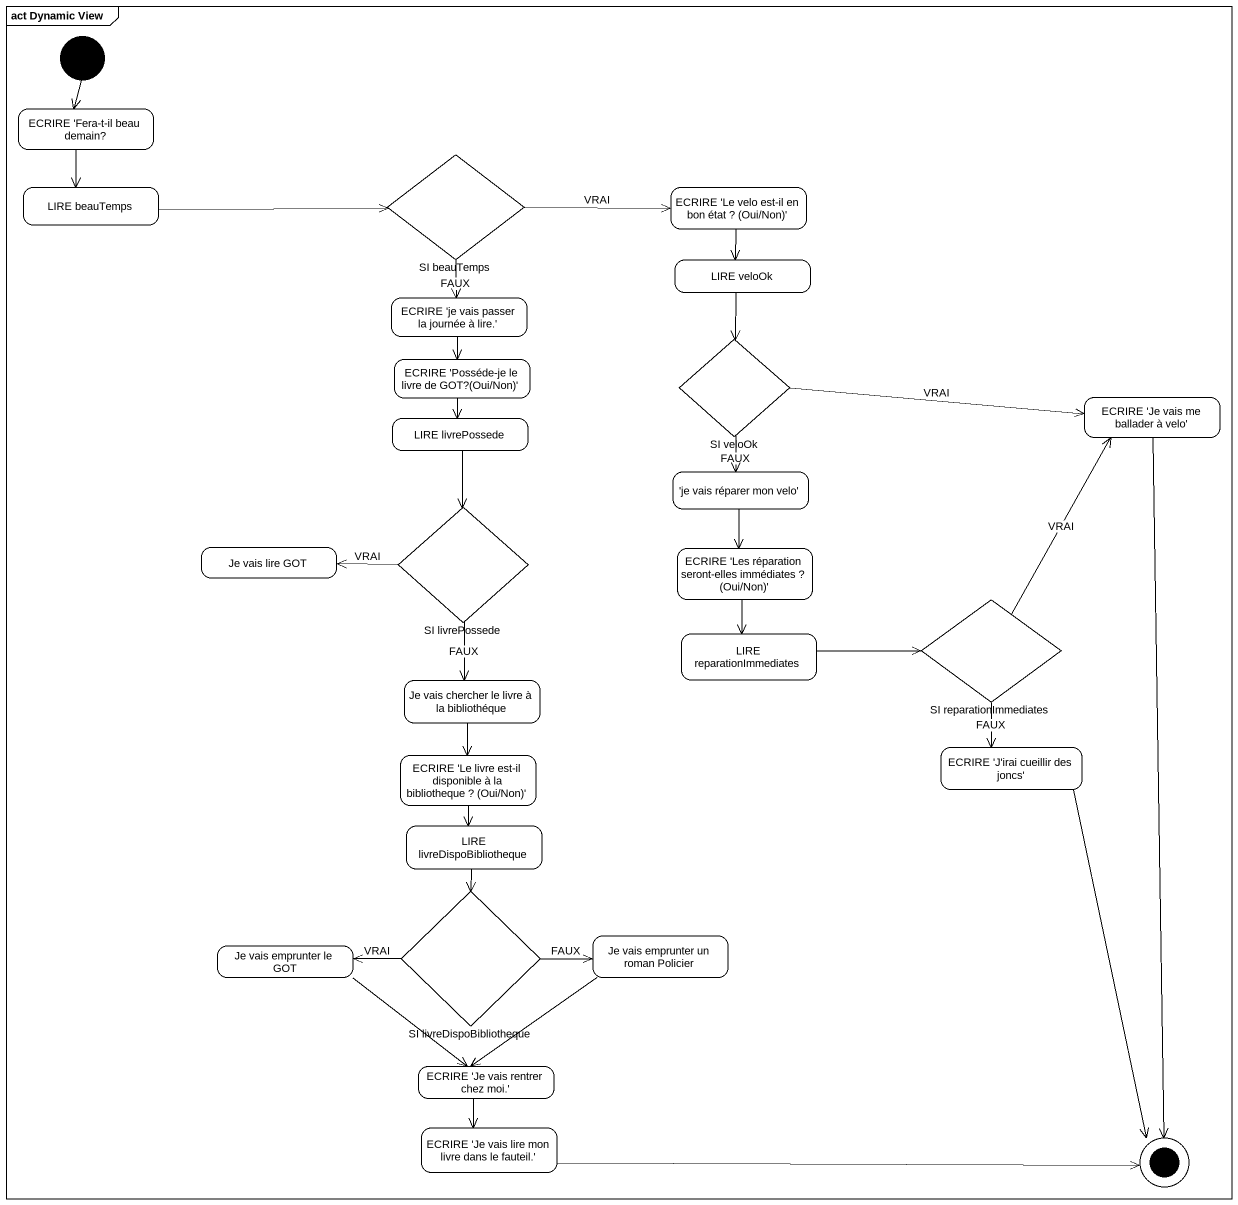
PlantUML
@startuml
mainframe act Dynamic View
hide empty description
state "ECRIRE 'Fera-t-il beau demain?" as ECRIRE_Fera_t_il_beau_demain
state "LIRE beauTemps" as LIRE_beauTemps
state "SI beauTemps" as SI_beauTemps <<choice>>
state "ECRIRE 'Le velo est-il en bon état ? (Oui/Non)'" as ECRIRE_Le_velo_est_il_en
state "LIRE veloOk" as LIRE_veloOk
state "ECRIRE 'je vais passer la journée à lire.'" as ECRIRE_je_vais_passer_la
state "ECRIRE 'Posséde-je le livre de GOT?(Oui/Non)'" as ECRIRE_Posséde_je_le_livre
state "SI veloOk" as SI_veloOk <<choice>>
state "LIRE livrePossede" as LIRE_livrePossede
state "ECRIRE 'Je vais me ballader à velo'" as ECRIRE_Je_vais_me_ballader
state "SI livrePossede" as SI_livrePossede <<choice>>
state "'je vais réparer mon velo'" as je_vais_réparer_mon_velo
state "Je vais lire GOT" as Je_vais_lire_GOT
state "ECRIRE 'Les réparation seront-elles immédiates ? (Oui/Non)'" as ECRIRE_Les_réparation
state "SI reparationImmediates" as SI_reparationImmediates <<choice>>
state "LIRE reparationImmediates" as LIRE_reparationImmediates
state "Je vais chercher le livre à la bibliothéque" as Je_vais_chercher_le_livre_à
state "ECRIRE 'Le livre est-il disponible à la bibliotheque ? (Oui/Non)'" as ECRIRE_Le_livre_est_il
state "ECRIRE 'J'irai cueillir des joncs'" as ECRIRE_J_irai_cueillir_des
state "LIRE livreDispoBibliotheque" as LIRE_livreDispoBibliotheque
state "SI livreDispoBibliotheque" as SI_livreDispoBibliotheque <<choice>>
state "Je vais emprunter le GOT" as Je_vais_emprunter_le_GOT
state "Je vais emprunter un roman Policier" as Je_vais_emprunter_un_roman
state "ECRIRE 'Je vais rentrer chez moi.'" as ECRIRE_Je_vais_rentrer_chez
state "ECRIRE 'Je vais lire mon livre dans le fauteil.'" as ECRIRE_Je_vais_lire_mon
[*] --> ECRIRE_Fera_t_il_beau_demain
ECRIRE_Fera_t_il_beau_demain --> LIRE_beauTemps
LIRE_beauTemps -right-> SI_beauTemps
SI_beauTemps -right-> ECRIRE_Le_velo_est_il_en : VRAI
SI_beauTemps --> ECRIRE_je_vais_passer_la : FAUX
ECRIRE_Le_velo_est_il_en --> LIRE_veloOk
LIRE_veloOk --> SI_veloOk
ECRIRE_je_vais_passer_la --> ECRIRE_Posséde_je_le_livre
ECRIRE_Posséde_je_le_livre --> LIRE_livrePossede
SI_veloOk -right-> ECRIRE_Je_vais_me_ballader : VRAI
SI_veloOk --> je_vais_réparer_mon_velo : FAUX
LIRE_livrePossede --> SI_livrePossede
SI_livrePossede -left-> Je_vais_lire_GOT : VRAI
SI_livrePossede --> Je_vais_chercher_le_livre_à : FAUX
je_vais_réparer_mon_velo --> ECRIRE_Les_réparation
ECRIRE_Les_réparation --> LIRE_reparationImmediates
SI_reparationImmediates -up-> ECRIRE_Je_vais_me_ballader : VRAI
SI_reparationImmediates --> ECRIRE_J_irai_cueillir_des : FAUX
LIRE_reparationImmediates -right-> SI_reparationImmediates
Je_vais_chercher_le_livre_à --> ECRIRE_Le_livre_est_il
ECRIRE_Le_livre_est_il --> LIRE_livreDispoBibliotheque
LIRE_livreDispoBibliotheque --> SI_livreDispoBibliotheque
SI_livreDispoBibliotheque -left-> Je_vais_emprunter_le_GOT : VRAI
SI_livreDispoBibliotheque -right-> Je_vais_emprunter_un_roman : FAUX
Je_vais_emprunter_le_GOT --> ECRIRE_Je_vais_rentrer_chez
Je_vais_emprunter_un_roman --> ECRIRE_Je_vais_rentrer_chez
ECRIRE_Je_vais_rentrer_chez --> ECRIRE_Je_vais_lire_mon
ECRIRE_Je_vais_me_ballader --> [*]
ECRIRE_J_irai_cueillir_des --> [*]
ECRIRE_Je_vais_lire_mon -right-> [*]
@enduml
